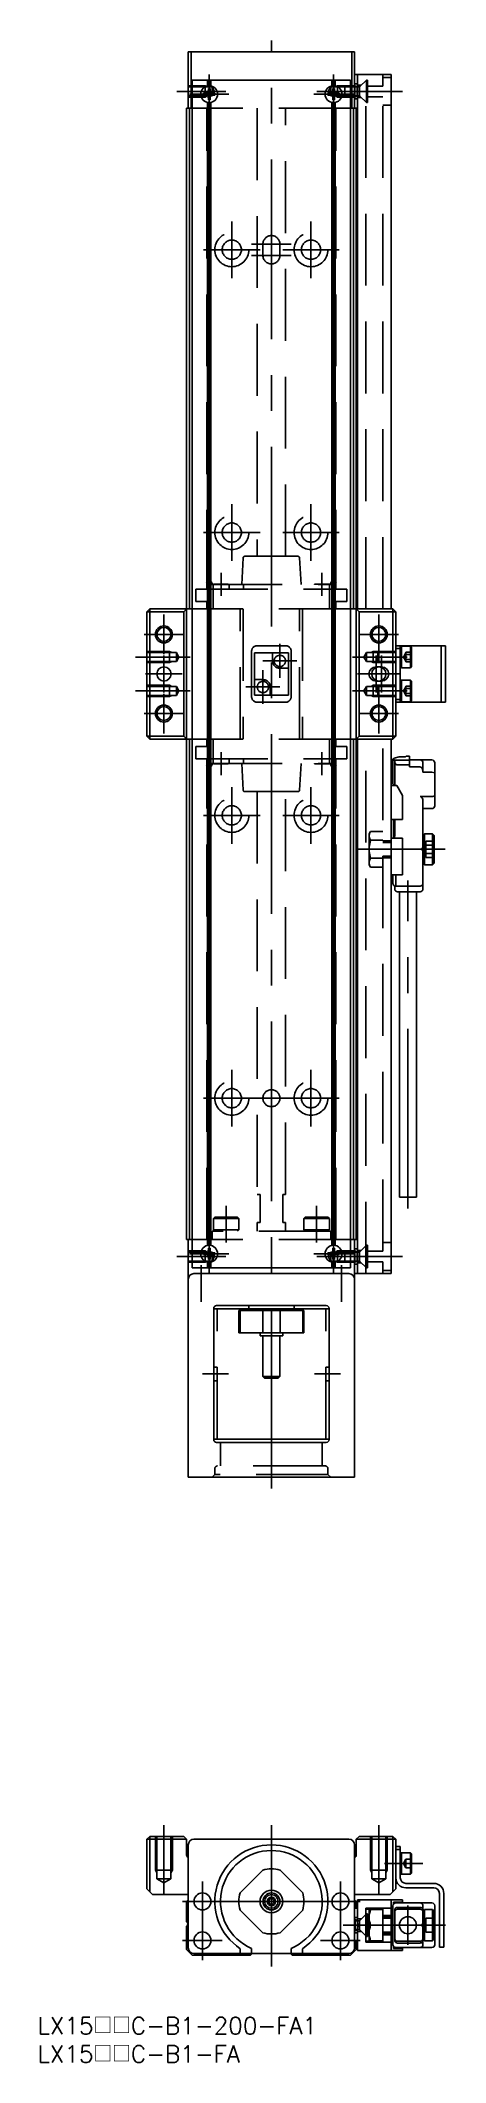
# Model space of a CAD drawing. Extents: x -41 to 31, y -28 to 329.
import ezdxf

# ---------------------------------------------------------------- set-up
doc = ezdxf.new("R2010")
doc.units = 0
doc.linetypes.add('CENTER', pattern=[50.8, 31.75, -6.35, 6.35, -6.35])
doc.linetypes.add('DASHED', pattern=[19.05, 12.7, -6.35])
doc.layers.get('0').update_dxf_attribs({"linetype": 'CONTINUOUS'})
doc.layers.add('CENTER', color=1, linetype='CENTER')
doc.styles.get("Standard").update_dxf_attribs({"font": 'txt.shx', "height": 3, "bigfont": 'bigfont.shx'})

msp = doc.modelspace()

# ---------------------------------------------------------------- linework, layer by layer
at = {"color": 7, "linetype": 'CONTINUOUS'}
for p, q in [((14.7, 327), (-14.7, 327)), ((-14.7, 317), (-14.7, 327)), ((-14.2, 327), (-14.2, 317)), ((14.2, 317), (14.2, 327)), ((14.7, 327), (14.7, 317)), ((-14, 112), (-14, 322)), ((-14, 322), (14, 322)), ((-11.3, 320.97), (-11.3, 322)), ((-11, 322), (-11, 321)), ((-10.7, 322), (-10.7, 320.97)), ((10.7, 320.97), (10.7, 322)), ((11, 322), (11, 321)), ((11.3, 322), (11.3, 320.97)), ((14, 322), (14, 112)), ((21.2, 323), (14.7, 323)), ((15.2, 228.5), (15.2, 323)), ((21.2, 228.5), (21.2, 323)), ((-11.99, 319.65), (-11.34, 319.66)), ((-11.99, 319.35), (-11.34, 319.34)), ((-11.15, 320.49), (-11.16, 319.84)), ((-11.15, 318.51), (-11.16, 319.16)), ((-10.85, 320.49), (-10.84, 319.84)), ((-10.85, 318.51), (-10.84, 319.16)), ((-10.01, 319.65), (-10.66, 319.66)), ((-10.01, 319.35), (-10.66, 319.34)), ((10.01, 319.65), (10.66, 319.66)), ((10.01, 319.35), (10.66, 319.34)), ((10.85, 320.49), (10.84, 319.84)), ((10.85, 318.51), (10.84, 319.16)), ((11.15, 320.49), (11.16, 319.84)), ((11.15, 318.51), (11.16, 319.16)), ((11.99, 319.65), (11.34, 319.66)), ((11.99, 319.35), (11.34, 319.34)), ((-15, 117), (-15, 317)), ((-15, 317), (-14, 317)), ((-14.5, 228.5), (-14.5, 317)), ((-11.3, 115.97), (-11.3, 318.03)), ((-11, 318), (-11, 116)), ((-10.7, 318.03), (-10.7, 115.97)), ((10.7, 115.97), (10.7, 318.03)), ((11, 318), (11, 116)), ((11.3, 318.03), (11.3, 115.97)), ((15.2, 317), (14, 317)), ((14.5, 228.5), (14.5, 317)), ((15, 317), (15, 117)), ((-21.5, 228.5), (-22, 228)), ((-22, 206), (-22, 228)), ((-15.5, 228), (-22, 228)), ((-21.5, 228.5), (-21.5, 205.5)), ((-14, 228.5), (-21.5, 228.5)), ((-15, 228.5), (-15.5, 228)), ((-15.5, 206), (-15.5, 228)), ((21.5, 228.5), (14, 228.5)), ((15.5, 228), (15, 228.5)), ((15.5, 228), (15.5, 206)), ((22, 228), (15.5, 228)), ((21.5, 205.5), (21.5, 228.5)), ((22, 228), (21.5, 228.5)), ((22, 228), (22, 206)), ((30.8, 222), (22, 222)), ((22.8, 212), (22.8, 222)), ((22.8, 221.7), (23, 221.9)), ((24.6, 221.9), (23, 221.9)), ((23, 218.1), (23, 221.9)), ((24.6, 221.9), (24.6, 218.1)), ((24.8, 221.7), (24.6, 221.9)), ((24.8, 218.3), (24.8, 221.7)), ((30.8, 212), (30.8, 222)), ((18.5, 218.25), (19.5, 218.25)), ((22.8, 221.5), (22, 221.5)), ((23, 218.1), (22.8, 218.3)), ((24.6, 218.1), (23, 218.1)), ((24.6, 218.1), (24.8, 218.3)), ((19.5, 215.75), (18.5, 215.75)), ((22.8, 215.7), (23, 215.9)), ((24.6, 215.9), (23, 215.9)), ((23, 212.1), (23, 215.9)), ((24.6, 215.9), (24.6, 212.1)), ((24.8, 215.7), (24.6, 215.9)), ((24.8, 212.3), (24.8, 215.7)), ((22.8, 212.5), (22, 212.5)), ((30.8, 212), (22, 212)), ((23, 212.1), (22.8, 212.3)), ((24.6, 212.1), (23, 212.1)), ((24.6, 212.1), (24.8, 212.3)), ((-22, 206), (-15.5, 206)), ((-22, 206), (-21.5, 205.5)), ((-14, 205.5), (-21.5, 205.5)), ((-15.5, 206), (-15, 205.5)), ((-14.5, 117), (-14.5, 205.5)), ((21.5, 205.5), (14, 205.5)), ((14.5, 117), (14.5, 205.5)), ((15, 205.5), (15.5, 206)), ((15.2, 111), (15.2, 205.5)), ((15.5, 206), (22, 206)), ((21.2, 111), (21.2, 205.5)), ((21.5, 205.5), (22, 206)), ((21.5, 197.56), (21.5, 201.8)), ((22.59, 202.35), (21.7, 202.09)), ((21.8, 197.3), (21.8, 201.79)), ((24.45, 201.79), (21.8, 201.79)), ((24.45, 200.94), (22.3, 200.94)), ((23.71, 202.35), (22.59, 202.35)), ((23.85, 202.49), (23.71, 202.35)), ((24.45, 202.49), (23.85, 202.49)), ((24.45, 202.49), (24.45, 200.57)), ((24.45, 201.8), (28.4, 201.8)), ((24.45, 200.57), (26.3, 200.57)), ((26.8, 199.66), (26.8, 201.3)), ((28.9, 201.3), (28.9, 193.7)), ((22.19, 197.3), (21.2, 197.3)), ((23.2, 195.54), (22.19, 197.3)), ((26.8, 199.66), (28.4, 199.66)), ((28.4, 199.66), (28.9, 199.54)), ((28.9, 199.54), (28.9, 199.52)), ((23.2, 191.3), (23.2, 195.54)), ((26.3, 195.34), (28.4, 195.34)), ((26.8, 194.61), (26.8, 179)), ((26.8, 193.2), (28.4, 193.2)), ((23.2, 191.3), (21.2, 191.3)), ((21.6, 191.3), (21.6, 188)), ((21.8, 188.25), (21.8, 191.3)), ((23.2, 188), (21.2, 188)), ((23.2, 181.5), (23.2, 188)), ((26.8, 188.45), (27.1, 188.75)), ((27.1, 188.75), (27.1, 183.25)), ((28.5, 188.75), (27.1, 188.75)), ((28.5, 183.25), (28.5, 188.75)), ((28.5, 188.75), (28.8, 188.45)), ((28.8, 183.55), (28.8, 188.45)), ((26.8, 183.55), (27.1, 183.25)), ((28.5, 183.25), (27.1, 183.25)), ((28.8, 183.55), (28.5, 183.25)), ((21.2, 181.5), (23.2, 181.5)), ((21.5, 179.96), (21.5, 181.5)), ((26.3, 179.5), (21.8, 179.5)), ((21.8, 179), (21.8, 179.5)), ((22, 181.5), (22, 179.5)), ((26.3, 178.5), (22.3, 178.5)), ((22.65, 178.5), (22.65, 124.5)), ((25.65, 124.5), (25.65, 178.5)), ((25.65, 124.5), (22.65, 124.5)), ((-14, 117), (-15, 117)), ((-14.7, 75), (-14.7, 117)), ((-11.99, 114.65), (-11.34, 114.66)), ((-11.15, 115.49), (-11.16, 114.84)), ((-10.85, 115.49), (-10.84, 114.84)), ((-10.01, 114.65), (-10.66, 114.66)), ((10.01, 114.65), (10.66, 114.66)), ((10.85, 115.49), (10.84, 114.84)), ((11.15, 115.49), (11.16, 114.84)), ((11.99, 114.65), (11.34, 114.66)), ((15.2, 117), (14, 117)), ((14.7, 117), (14.7, 75)), ((14, 112), (-14, 112)), ((-13.7, 111), (13.7, 111)), ((-11.99, 114.35), (-11.34, 114.34)), ((-11.3, 112), (-11.3, 113.03)), ((-11.15, 113.51), (-11.16, 114.16)), ((-11, 113), (-11, 112)), ((-10.85, 113.51), (-10.84, 114.16)), ((-10.7, 113.03), (-10.7, 112)), ((-10.01, 114.35), (-10.66, 114.34)), ((10.01, 114.35), (10.66, 114.34)), ((10.7, 112), (10.7, 113.03)), ((10.85, 113.51), (10.84, 114.16)), ((11, 113), (11, 112)), ((11.15, 113.51), (11.16, 114.16)), ((11.3, 113.03), (11.3, 112)), ((11.99, 114.35), (11.34, 114.34)), ((21.2, 111), (14.7, 111)), ((-10.2, 104.85), (-10.2, 81.65)), ((-10.2, 104.75), (10.2, 104.75)), ((-10.2, 81.75), (-10.2, 104.75)), ((9.7, 105.35), (-9.7, 105.35)), ((-4, 105.35), (-4, 104.75)), ((4, 104.75), (4, 105.35)), ((10.2, 104.85), (10.2, 81.65)), ((10.2, 81.75), (10.2, 104.75)), ((10.2, 81.75), (-10.2, 81.75)), ((-9.7, 81.15), (9.7, 81.15)), ((14.7, 75), (-14.7, 75)), ((-22, 11), (-21.5, 11.5)), ((-22, 2.2), (-22, 11)), ((-15, 11), (-22, 11)), ((-21.5, 11.5), (-21.5, 1.7)), ((-21.5, 11.5), (-15.5, 11.5)), ((-15.5, 11.5), (-15, 11)), ((-15, 8.2), (-15, 11)), ((13.7, 11), (-13.7, 11)), ((15, 11), (15.5, 11.5)), ((22, 11), (15, 11)), ((15, 11), (15, 8.2)), ((15.5, 11.5), (21.5, 11.5)), ((21.5, 1.7), (21.5, 11.5)), ((21.5, 11.5), (22, 11)), ((22, 11), (22, 2.2)), ((-14.7, 10), (-14.7, -8.2)), ((14.7, -8.2), (14.7, 10)), ((22, 9.7), (22.8, 9.7)), ((22, 9.2), (22.8, 9.2)), ((22.8, 4.2), (22.8, 9.7)), ((22.8, 8.4), (23, 8.6)), ((23, 4.8), (23, 8.6)), ((24.6, 8.6), (23, 8.6)), ((24.6, 8.6), (24.6, 4.8)), ((24.8, 8.4), (24.6, 8.6)), ((24.8, 5), (24.8, 8.4)), ((-5.54, 1.53), (-1.53, 5.54)), ((1.53, 5.54), (5.54, 1.53)), ((23, 4.8), (22.8, 5)), ((24.6, 4.8), (23, 4.8)), ((24.6, 4.8), (24.8, 5)), ((-22, 2.2), (-21, 1.2)), ((-21, 1.2), (-14.7, 1.2)), ((-14.7, 0.3), (-15, 0)), ((-15, 0), (-15, -3.6)), ((14.7, 1.2), (21, 1.2)), ((15, 0), (14.7, 0.3)), ((15, -1.2), (15, 0)), ((23.2, 0.3), (15.2, 0.3)), ((15.2, 0.3), (15.2, -8.7)), ((22, 2.2), (21, 1.2)), ((21.2, -8.7), (21.2, 0.3)), ((23.2, 0.3), (23.2, -0.1)), ((28.7, 3.2), (23.8, 3.2)), ((23.8, 2.4), (28.7, 2.4)), ((29.7, 1.4), (29.7, -8.1)), ((30.5, -8.1), (30.5, 1.4)), ((-1.53, -5.54), (-5.54, -1.53)), ((5.54, -1.53), (1.53, -5.54)), ((15.2, -1.2), (14.7, -1.2)), ((16.7, -1.35), (19.7, -1.35)), ((16.7, -7.05), (16.7, -1.35)), ((16.7, -2.3), (16.8, -2.2)), ((16.8, -2.2), (16.8, -6.2)), ((17, -2.2), (16.8, -2.2)), ((17, -2.2), (17, -6.2)), ((19.7, -1.45), (17.3, -1.45)), ((17.3, -6.95), (17.3, -1.45)), ((19.7, -1.35), (19.7, -7.05)), ((19.7, -2.5), (21.2, -2.5)), ((21.2, -2.7), (19.7, -2.7)), ((21.2, -0.88), (21.5, -0.88)), ((21.5, -3.12), (21.2, -3.12)), ((21.5, -0.75), (21.5, -7.65)), ((21.6, -0.1), (23.2, -0.1)), ((21.6, -0.1), (21.6, -0.45)), ((21.8, -1.82), (21.8, -1.6)), ((21.8, -6.58), (21.8, -1.82)), ((22, -0.25), (28.4, -0.25)), ((26.3, -1.05), (22.3, -1.05)), ((22.3, -1.37), (26.3, -1.37)), ((26.8, -0.75), (26.8, -7.65)), ((26.8, -1.75), (27.1, -1.45)), ((28.5, -1.45), (27.1, -1.45)), ((27.1, -1.45), (27.1, -6.95)), ((28.5, -6.95), (28.5, -1.45)), ((28.5, -1.45), (28.8, -1.75)), ((28.8, -6.65), (28.8, -1.75)), ((28.8, -2.92), (28.9, -2.95)), ((28.9, -0.75), (28.9, -7.65)), ((-15, -4.4), (-15, -8.5)), ((15.2, -3.94), (15.7, -4.2)), ((15.2, -4.46), (15.7, -4.2)), ((16.7, -6.1), (16.8, -6.2)), ((19.7, -7.05), (16.7, -7.05)), ((17, -6.2), (16.8, -6.2)), ((17.3, -6.95), (19.7, -6.95)), ((17.55, -4.2), (19.45, -4.2)), ((19.7, -5.7), (21.2, -5.7)), ((21.2, -5.9), (19.7, -5.9)), ((21.2, -5.28), (21.5, -5.28)), ((21.8, -6.8), (21.8, -6.58)), ((26.3, -7.03), (22.3, -7.03)), ((26.8, -6.65), (27.1, -6.95)), ((28.5, -6.95), (27.1, -6.95)), ((28.8, -6.65), (28.5, -6.95)), ((28.8, -5.48), (28.9, -5.45)), ((-15, -8.5), (-14, -9.5)), ((-14, -9.5), (-3.7, -9.5)), ((-13.7, -9.2), (13.7, -9.2)), ((-5.5, -8.35), (-5.5, -9.2)), ((-3.7, -9.5), (-3.4, -9.2)), ((-3.5, -9.2), (-3.5, -8.29)), ((3.4, -9.2), (3.7, -9.5)), ((3.5, -8.29), (3.5, -9.2)), ((3.7, -9.5), (14, -9.5)), ((5.5, -9.2), (5.5, -8.35)), ((14, -9.5), (15, -8.5)), ((14.7, -7.2), (15.2, -7.2)), ((15, -8.5), (15, -7.2)), ((15.2, -8.7), (23.2, -8.7)), ((21.5, -7.52), (21.2, -7.52)), ((21.6, -7.95), (21.6, -8.3)), ((21.6, -8.3), (23.2, -8.3)), ((28.4, -8.15), (22, -8.15)), ((22.3, -7.35), (26.3, -7.35)), ((23.2, -8.3), (23.2, -8.7)), ((29.7, -8.1), (30.5, -8.1))]:
    msp.add_line(p, q, dxfattribs=at)
at = {"color": 3, "linetype": 'DASHED'}
for p, q in [((15.64, 320.84), (16.8, 322)), ((16.7, 228.5), (16.7, 323)), ((17, 322), (16.8, 322)), ((16.8, 322), (16.8, 318)), ((17, 322), (17, 318)), ((19.7, 320.94), (19.7, 323)), ((19.7, 322.47), (21.2, 322.47)), ((-14.7, 321), (-11.7, 321)), ((-14.7, 320.78), (-10.5, 320.78)), ((-14.7, 319.22), (-10.5, 319.22)), ((-14.7, 319), (-11.7, 319)), ((-11.7, 319), (-11.7, 321)), ((-11.7, 321), (-11.33, 320.78)), ((-11.7, 319), (-11.33, 319.22)), ((-10.5, 320.78), (-10.05, 320)), ((-10.5, 319.22), (-10.5, 320.78)), ((-10.5, 319.22), (-10.05, 320)), ((10.5, 320.78), (10.05, 320)), ((10.5, 319.22), (10.05, 320)), ((15.5, 320.78), (10.5, 320.78)), ((10.5, 319.22), (10.5, 320.78)), ((15.5, 319.22), (10.5, 319.22)), ((11.7, 321), (11.33, 320.78)), ((11.7, 319), (11.33, 319.22)), ((11.7, 319), (11.7, 321)), ((14.78, 321), (11.7, 321)), ((14.78, 319), (11.7, 319)), ((13, 321), (13, 319)), ((14.7, 321.35), (15.2, 321.35)), ((15.2, 318.65), (14.7, 318.65)), ((14.78, 321), (15.16, 320.78)), ((14.78, 321), (14.78, 319)), ((14.78, 319), (15.16, 319.22)), ((15.16, 320.78), (15.16, 319.22)), ((15.9, 321.1), (15.2, 321.1)), ((15.9, 318.9), (15.2, 318.9)), ((15.58, 320.78), (15.58, 319.22)), ((15.64, 319.16), (16.8, 318)), ((19.7, 320.94), (16.7, 320.94)), ((19.7, 319.06), (16.7, 319.06)), ((19.7, 228.5), (19.7, 319.06)), ((14, 317), (-14, 317)), ((-11.4, 233.3), (-11.4, 317)), ((-2.5, 317), (-2.5, 237.8)), ((2.5, 237.8), (2.5, 317)), ((11.4, 233.3), (11.4, 317)), ((17, 318), (16.8, 318)), ((19.7, 317.53), (21.2, 317.53)), ((-1.5, 291), (-1.5, 293)), ((1.5, 291), (1.5, 293)), ((-5, 237.52), (-5.25, 232.8)), ((4.7, 237.8), (-4.7, 237.8)), ((5.25, 232.8), (5, 237.52)), ((-10.65, 233.3), (-11.45, 233.3)), ((-10.8, 232), (-11.45, 233.3)), ((-11.4, 233.2), (-11.4, 232)), ((-11.4, 233.1), (-11.12, 232)), ((-10.8, 232.8), (10.8, 232.8)), ((-10.8, 232.8), (-10.8, 228.5)), ((-10.35, 232.8), (-10.65, 233.3)), ((-10.3, 232.8), (-10.3, 228.5)), ((-10.15, 232.9), (-7.65, 232.9)), ((-10.15, 232.9), (-10.15, 232.8)), ((-7.65, 232.8), (-7.65, 232.9)), ((-7.45, 232.8), (-7.45, 232)), ((-4.95, 232.8), (-4.95, 232)), ((7.65, 232.9), (10.15, 232.9)), ((7.65, 232.9), (7.65, 232.8)), ((10.15, 232.8), (10.15, 232.9)), ((10.3, 232.8), (10.3, 228.5)), ((10.35, 232.8), (10.65, 233.3)), ((10.65, 233.3), (11.45, 233.3)), ((10.8, 232), (11.45, 233.3)), ((10.8, 232.8), (10.8, 228.5)), ((11.4, 233.1), (11.13, 232)), ((11.4, 232), (11.4, 233.2)), ((-13.35, 232), (13.35, 232)), ((-13.35, 232), (-13.35, 229.8)), ((-10.8, 229.8), (-13.35, 229.8)), ((-11.4, 232.15), (-11.36, 232)), ((-11.4, 228.5), (-11.4, 229.8)), ((-11, 229.8), (-11, 228.5)), ((13.35, 229.8), (10.8, 229.8)), ((11, 229.8), (11, 228.5)), ((11.4, 232.15), (11.36, 232)), ((11.4, 228.5), (11.4, 229.8)), ((13.35, 229.8), (13.35, 232)), ((14, 228.5), (-14, 228.5)), ((-5.5, 205.5), (-5.5, 228.5)), ((-5, 228.5), (-5, 205.5)), ((5, 205.5), (5, 228.5)), ((5.5, 228.5), (5.5, 205.5)), ((2.5, 222), (-2.5, 222)), ((30, 212), (30, 222)), ((-22, 221), (-18, 221)), ((-22, 220.78), (-16.8, 220.78)), ((-22, 219.22), (-16.8, 219.22)), ((-22, 219), (-18, 219)), ((-18, 221), (-17.63, 220.78)), ((-18, 221), (-18, 219)), ((-18, 219), (-17.63, 219.22)), ((-16.8, 220.78), (-16.35, 220)), ((-16.8, 220.78), (-16.8, 219.22)), ((-16.8, 219.22), (-16.35, 220)), ((-3.5, 221), (-3.5, 213)), ((3, 220.75), (-3, 220.75)), ((-3, 220.75), (-3, 213.25)), ((0.2, 220.75), (0.2, 219.3)), ((3, 213.25), (3, 220.75)), ((3.5, 213), (3.5, 221)), ((16.8, 220.78), (16.35, 220)), ((16.8, 219.22), (16.35, 220)), ((22, 220.78), (16.8, 220.78)), ((16.8, 220.78), (16.8, 219.22)), ((22, 219.22), (16.8, 219.22)), ((18, 221), (17.63, 220.78)), ((18, 219), (17.63, 219.22)), ((22, 221), (18, 221)), ((18, 221), (18, 219)), ((22, 219), (18, 219)), ((18.8, 220.78), (19.02, 221)), ((18.8, 219.22), (18.8, 220.78)), ((18.8, 219.22), (19.02, 219)), ((19.02, 221), (19.02, 219)), ((23.8, 220.75), (23.37, 220)), ((23.8, 219.25), (23.37, 220)), ((24.8, 220.87), (23.8, 220.87)), ((23.8, 219.13), (23.8, 220.87)), ((24.8, 220.43), (23.8, 220.43)), ((24.8, 219.57), (23.8, 219.57)), ((24.8, 219.13), (23.8, 219.13)), ((-22, 215), (-18, 215)), ((-22, 214.78), (-16.8, 214.78)), ((-18, 215), (-17.63, 214.78)), ((-18, 213), (-18, 215)), ((-16.8, 214.78), (-16.35, 214)), ((-16.8, 213.22), (-16.8, 214.78)), ((-1.5, 216), (-3, 216)), ((-0.2, 213.25), (-0.2, 214.7)), ((1.5, 218), (3, 218)), ((16.8, 214.78), (16.35, 214)), ((22, 214.78), (16.8, 214.78)), ((16.8, 213.22), (16.8, 214.78)), ((18, 215), (17.63, 214.78)), ((22, 215), (18, 215)), ((18, 213), (18, 215)), ((18.8, 214.78), (19.02, 215)), ((18.8, 213.22), (18.8, 214.78)), ((19.02, 215), (19.02, 213)), ((23.8, 214.75), (23.37, 214)), ((24.8, 214.87), (23.8, 214.87)), ((23.8, 213.13), (23.8, 214.87)), ((-22, 213.22), (-16.8, 213.22)), ((-22, 213), (-18, 213)), ((-18, 213), (-17.63, 213.22)), ((-16.8, 213.22), (-16.35, 214)), ((-3, 213.25), (3, 213.25)), ((-2.5, 212), (2.5, 212)), ((16.8, 213.22), (16.35, 214)), ((22, 213.22), (16.8, 213.22)), ((18, 213), (17.63, 213.22)), ((22, 213), (18, 213)), ((18.8, 213.22), (19.02, 213)), ((23.8, 213.25), (23.37, 214)), ((24.8, 214.43), (23.8, 214.43)), ((24.8, 213.57), (23.8, 213.57)), ((24.8, 213.13), (23.8, 213.13)), ((14, 205.5), (-14, 205.5)), ((-13.35, 204.2), (-13.35, 202)), ((-10.8, 204.2), (-13.35, 204.2)), ((-11.4, 204.2), (-11.4, 205.5)), ((-11, 204.2), (-11, 205.5)), ((-10.8, 201.2), (-10.8, 205.5)), ((-10.3, 201.2), (-10.3, 205.5)), ((10.3, 201.2), (10.3, 205.5)), ((10.8, 201.2), (10.8, 205.5)), ((13.35, 204.2), (10.8, 204.2)), ((11, 204.2), (11, 205.5)), ((11.4, 204.2), (11.4, 205.5)), ((13.35, 202), (13.35, 204.2)), ((16.7, 111), (16.7, 205.5)), ((19.7, 114.94), (19.7, 205.5)), ((-13.35, 202), (13.35, 202)), ((-10.8, 202), (-11.45, 200.7)), ((-10.65, 200.7), (-11.45, 200.7)), ((-11.4, 202), (-11.4, 200.8)), ((-11.4, 201.85), (-11.36, 202)), ((-11.4, 200.9), (-11.12, 202)), ((-11.4, 117), (-11.4, 200.7)), ((-10.8, 201.2), (10.8, 201.2)), ((-10.35, 201.2), (-10.65, 200.7)), ((-10.15, 201.2), (-10.15, 201.1)), ((-10.15, 201.1), (-7.65, 201.1)), ((-7.65, 201.1), (-7.65, 201.2)), ((-7.45, 201.2), (-7.45, 202)), ((-5.25, 201.2), (-5, 196.48)), ((-4.95, 201.2), (-4.95, 202)), ((5, 196.48), (5.25, 201.2)), ((7.65, 201.2), (7.65, 201.1)), ((7.65, 201.1), (10.15, 201.1)), ((10.15, 201.1), (10.15, 201.2)), ((10.35, 201.2), (10.65, 200.7)), ((10.65, 200.7), (11.45, 200.7)), ((10.8, 202), (11.45, 200.7)), ((11.4, 200.9), (11.13, 202)), ((11.4, 201.85), (11.36, 202)), ((11.4, 200.8), (11.4, 202)), ((11.4, 117), (11.4, 200.7)), ((4.7, 196.2), (-4.7, 196.2)), ((-2.5, 196.2), (-2.5, 125)), ((2.5, 125), (2.5, 196.2)), ((17.3, 188.75), (17.55, 189.18)), ((17.3, 183.25), (17.3, 188.75)), ((17.55, 189.18), (19.7, 189.18)), ((19.7, 187.59), (17.55, 187.59)), ((21.2, 187.5), (19.7, 187.5)), ((21.2, 187.23), (19.7, 187.23)), ((26.58, 186), (27.3, 187.25)), ((27.3, 184.75), (26.58, 186)), ((27.3, 184.56), (27.3, 187.44)), ((28.8, 187.44), (27.3, 187.44)), ((28.8, 186.72), (27.3, 186.72)), ((17.3, 183.25), (17.55, 182.82)), ((17.55, 184.41), (19.7, 184.41)), ((19.7, 182.82), (17.55, 182.82)), ((21.2, 184.77), (19.7, 184.77)), ((19.7, 184.5), (21.2, 184.5)), ((28.8, 185.28), (27.3, 185.28)), ((28.8, 184.56), (27.3, 184.56)), ((-2, 125), (-2.5, 125)), ((-2, 120), (-2, 125)), ((2.5, 125), (2, 125)), ((2, 125), (2, 120)), ((10.5, 118.5), (-10.5, 118.5)), ((-10.5, 118.5), (-10.5, 117)), ((-10.25, 120.75), (-10, 121)), ((-5.75, 120.75), (-10.25, 120.75)), ((-10.25, 120.75), (-10.25, 118.75)), ((-10, 118.5), (-10.25, 118.75)), ((-10.25, 118.75), (-5.75, 118.75)), ((-10, 121), (-6, 121)), ((-6, 121), (-5.75, 120.75)), ((-5.75, 118.75), (-6, 118.5)), ((-5.75, 120.75), (-5.75, 118.75)), ((-2.5, 120), (-2.5, 118.5)), ((-2.5, 120), (-2, 120)), ((2, 120), (2.5, 120)), ((2.5, 118.5), (2.5, 120)), ((6, 121), (5.75, 120.75)), ((5.75, 120.75), (10.25, 120.75)), ((5.75, 120.75), (5.75, 118.75)), ((10.25, 118.75), (5.75, 118.75)), ((5.75, 118.75), (6, 118.5)), ((10, 121), (6, 121)), ((10.25, 120.75), (10, 121)), ((10, 118.5), (10.25, 118.75)), ((10.25, 120.75), (10.25, 118.75)), ((10.5, 117), (10.5, 118.5)), ((-14.7, 115), (-11.7, 115)), ((-14.7, 114.78), (-10.5, 114.78)), ((14, 117), (-14, 117)), ((-11.7, 115), (-11.33, 114.78)), ((-11.7, 113), (-11.7, 115)), ((-10.5, 114.78), (-10.05, 114)), ((-10.5, 113.22), (-10.5, 114.78)), ((10.5, 114.78), (10.05, 114)), ((15.5, 114.78), (10.5, 114.78)), ((10.5, 113.22), (10.5, 114.78)), ((11.7, 115), (11.33, 114.78)), ((11.7, 113), (11.7, 115)), ((14.78, 115), (11.7, 115)), ((13, 115), (13, 113)), ((14.7, 115.35), (15.2, 115.35)), ((14.78, 115), (15.16, 114.78)), ((14.78, 115), (14.78, 113)), ((15.16, 114.78), (15.16, 113.22)), ((15.9, 115.1), (15.2, 115.1)), ((15.58, 114.78), (15.58, 113.22)), ((15.64, 114.84), (16.8, 116)), ((19.7, 114.94), (16.7, 114.94)), ((17, 116), (16.8, 116)), ((16.8, 116), (16.8, 112)), ((17, 116), (17, 112)), ((19.7, 116.47), (21.2, 116.47)), ((-14.7, 113.22), (-10.5, 113.22)), ((-14.7, 113), (-11.7, 113)), ((-11.7, 113), (-11.33, 113.22)), ((-10.5, 113.22), (-10.05, 114)), ((10.5, 113.22), (10.05, 114)), ((15.5, 113.22), (10.5, 113.22)), ((11.7, 113), (11.33, 113.22)), ((14.78, 113), (11.7, 113)), ((15.2, 112.65), (14.7, 112.65)), ((14.78, 113), (15.16, 113.22)), ((15.9, 112.9), (15.2, 112.9)), ((15.64, 113.16), (16.8, 112)), ((19.7, 113.06), (16.7, 113.06)), ((17, 112), (16.8, 112)), ((19.7, 111), (19.7, 113.06)), ((19.7, 111.53), (21.2, 111.53)), ((-9.6, 81.75), (-9.6, 104.75)), ((-5.75, 104.5), (-5.75, 100.5)), ((-5.54, 104.5), (-5.75, 104.5)), ((-5.54, 104.5), (-5.54, 100.5)), ((-1.53, 104.5), (-5.54, 104.5)), ((-4, 104.75), (-4, 104.5)), ((1.53, 104.5), (-1.53, 104.5)), ((-1.53, 100.5), (-1.53, 104.5)), ((1.53, 104.5), (1.53, 100.5)), ((5.54, 104.5), (1.53, 104.5)), ((4, 104.5), (4, 104.75)), ((5.54, 100.5), (5.54, 104.5)), ((5.75, 104.5), (5.54, 104.5)), ((5.75, 100.5), (5.75, 104.5)), ((9.6, 81.75), (9.6, 104.75)), ((-5.54, 100.5), (-5.75, 100.5)), ((-5.54, 100.5), (-1.53, 100.5)), ((-2, 100.5), (-2, 100)), ((1.53, 100.5), (-1.53, 100.5)), ((1.53, 100.5), (5.54, 100.5)), ((2, 100), (2, 100.5)), ((5.75, 100.5), (5.54, 100.5)), ((2, 100), (-2, 100)), ((-1.5, 100), (-1.5, 92.8)), ((1.5, 92.8), (1.5, 100)), ((-10.2, 94.45), (-9.6, 94.45)), ((9.6, 94.45), (10.2, 94.45)), ((-10.2, 92.05), (-9.6, 92.05)), ((-1.5, 92.8), (-1.2, 92.5)), ((-1.5, 92.8), (1.5, 92.8)), ((1.2, 92.5), (-1.2, 92.5)), ((1.2, 92.5), (1.5, 92.8)), ((9.6, 92.05), (10.2, 92.05)), ((-9, 81.18), (-9, 77)), ((9, 81.18), (9, 77)), ((-10, 75.5), (-10.5, 75)), ((-10, 75.5), (-10, 76.5)), ((10, 75.5), (-10, 75.5)), ((9.5, 77), (-9.5, 77)), ((10, 75.5), (10, 76.5)), ((10, 75.5), (10.5, 75)), ((-20.5, 11.5), (-20.5, 5.5)), ((-20.23, 11.5), (-20.23, 4)), ((-17.77, 11.5), (-17.77, 4)), ((-17.5, 11.5), (-17.5, 5.5)), ((17.5, 11.5), (17.5, 5.5)), ((17.77, 11.5), (17.77, 4)), ((20.23, 11.5), (20.23, 4)), ((20.5, 11.5), (20.5, 5.5)), ((23.8, 7.45), (23.37, 6.7)), ((24.8, 7.45), (23.8, 7.45)), ((23.8, 5.95), (23.8, 7.45)), ((-17.5, 5.5), (-20.5, 5.5)), ((-20.5, 5.5), (-20.23, 5.03)), ((-17.77, 4), (-20.23, 4)), ((-20.23, 4), (-19, 3.29)), ((-17.77, 4), (-19, 3.29)), ((-17.5, 5.5), (-17.77, 5.03)), ((17.5, 5.5), (20.5, 5.5)), ((17.5, 5.5), (17.77, 5.03)), ((17.77, 4), (20.23, 4)), ((17.77, 4), (19, 3.29)), ((20.23, 4), (19, 3.29)), ((20.5, 5.5), (20.23, 5.03)), ((23.8, 5.95), (23.37, 6.7)), ((24.8, 6.7), (23.8, 6.7)), ((24.8, 5.95), (23.8, 5.95)), ((14.7, -2.85), (15.2, -2.85)), ((14.7, -3.2), (14.83, -3.2)), ((14.7, -3.42), (15.5, -3.42)), ((14.83, -3.2), (15.2, -3.42)), ((14.83, -3.2), (14.83, -5.2)), ((15.9, -3.1), (15.2, -3.1)), ((15.58, -3.42), (15.58, -4.98)), ((15.64, -3.36), (16.7, -2.3)), ((16.7, -1.2), (21.2, -1.2)), ((16.7, -1.35), (16.7, -1.2)), ((26.58, -4.2), (27.3, -2.95)), ((28.8, -2.95), (27.3, -2.95)), ((27.3, -5.45), (27.3, -2.95)), ((14.7, -4.98), (15.5, -4.98)), ((14.7, -5.2), (14.83, -5.2)), ((15.2, -5.55), (14.7, -5.55)), ((14.83, -5.2), (15.2, -4.98)), ((15.9, -5.3), (15.2, -5.3)), ((15.64, -5.04), (16.7, -6.1)), ((16.7, -7.2), (16.7, -7.05)), ((27.3, -5.45), (26.58, -4.2)), ((28.8, -4.2), (27.3, -4.2)), ((28.8, -5.45), (27.3, -5.45)), ((16.7, -7.2), (21.2, -7.2))]:
    msp.add_line(p, q, dxfattribs=at)
at = {"color": 3, "linetype": 'CONTINUOUS'}
for p, q in [((21.2, -2.97), (19.7, -2.97)), ((21.2, -5.43), (19.7, -5.43))]:
    msp.add_line(p, q, dxfattribs=at)
at = {"color": 7, "linetype": 'CONTINUOUS'}
for centre, radius in [((-11, 319.5), 1.5), ((11, 319.5), 1.5), ((-19, 224), 1.23), ((19, 224), 1.23), ((-19, 217), 1.25), ((19, 217), 1.25), ((-19, 210), 1.23), ((19, 210), 1.23), ((-11, 114.5), 1.5), ((11, 114.5), 1.5), ((-12.2, 0), 1.5), ((0, 0), 2), ((0, 0), 1.5), ((0, 0), 1.2), ((0, 0), 0.75), ((0, 0), 0.5), ((12.2, 0), 1.5), ((24.15, -4.2), 1.5), ((-12.2, -6.9), 1.5), ((12.2, -6.9), 1.5)]:
    msp.add_circle(centre, radius, dxfattribs=at)
at = {"color": 3, "linetype": 'DASHED'}
for centre, radius in [((-7, 292), 3), ((-7, 292), 1.7), ((7, 292), 3), ((7, 292), 1.7), ((-7, 242), 3), ((-7, 242), 1.7), ((7, 242), 3), ((7, 242), 1.7), ((1.5, 219.3), 1), ((-1.5, 214.7), 1), ((-7, 192), 3), ((-7, 192), 1.7), ((7, 192), 3), ((7, 192), 1.7), ((-7, 142), 3), ((-7, 142), 1.7), ((0, 142), 1.5), ((7, 142), 3), ((7, 142), 1.7)]:
    msp.add_circle(centre, radius, dxfattribs=at)
at = {"color": 3, "linetype": 'CONTINUOUS'}
for centre in [(-19, 224), (19, 224), (-19, 210), (19, 210)]:
    msp.add_circle(centre, 1.5, dxfattribs=at)
at = {"color": 7, "linetype": 'CONTINUOUS'}
for centre, radius, start, end in [((-11, 319.5), 1, 171.3818, 188.6182), ((-11.34, 319.84), 0.18, 271, 359), ((-11.34, 319.16), 0.18, 1, 89), ((-11, 319.5), 1, 81.3818, 98.6182), ((-11, 319.5), 1, 261.3818, 278.6182), ((-10.66, 319.84), 0.18, 181, 269), ((-10.66, 319.16), 0.18, 91, 179), ((-11, 319.5), 1, 351.3818, 8.6182), ((11, 319.5), 1, 171.3818, 188.6182), ((10.66, 319.84), 0.18, 271, 359), ((10.66, 319.16), 0.18, 1, 89), ((11, 319.5), 1, 81.3818, 98.6182), ((11, 319.5), 1, 261.3818, 278.6182), ((11.34, 319.84), 0.18, 181, 269), ((11.34, 319.16), 0.18, 91, 179), ((11, 319.5), 1, 351.3818, 8.6182), ((18.5, 217), 1.25, 90, 270), ((19.5, 217), 1.25, 270, 90), ((21.8, 201.8), 0.3, 108.7784, 180), ((21.6, 201.64), 0.0953, 143.273, 178.9204), ((21.65, 201.6), 0.156, 127.5439, 143.9111), ((21.72, 201.5), 0.278, 109.5591, 127.0705), ((21.8, 201.28), 0.513, 89.4437, 109.4213), ((22.4, 201.51), 0.599, 181.8486, 220.7734), ((22.37, 201.47), 0.557, 219.8191, 239.272), ((22.3, 201.36), 0.421, 239.0666, 269.3878), ((26.3, 201.3), 0.5, 0, 90), ((26.3, 200.23), 0.333, 57.5504, 89.3508), ((26.23, 200.12), 0.467, 40.8595, 57.9473), ((25.99, 199.93), 0.766, 20.6084, 40.113), ((25.51, 199.75), 1.28, 8.5971, 20.5841), ((28.4, 201.3), 0.5, 0, 90), ((21.2, 197.3), 0.4, 0, 90), ((24.89, 199.66), 1.91, 359.9722, 8.5581), ((26.3, 195.04), 0.304, 61.2444, 89.2489), ((26.22, 194.9), 0.461, 46.7059, 61.3917), ((26.01, 194.69), 0.758, 29.281, 46.1531), ((25.86, 194.59), 0.945, 1.3142, 30.0225), ((28.41, 197.07), 1.72, 269.7786, 278.5416), ((28.4, 193.7), 0.5, 270, 0), ((28.53, 196.22), 0.864, 278.5343, 287.1215), ((28.68, 195.75), 0.379, 287.3157, 297.1744), ((28.77, 195.57), 0.17, 297.9621, 309.4802), ((28.83, 195.5), 0.0818, 309.5444, 322.838), ((28.85, 195.48), 0.0459, 321.8896, 357.7126), ((21.8, 187.95), 0.3, 90, 131.8103), ((22, 179.96), 0.5, 180, 246.4218), ((22.3, 179), 0.5, 180, 270), ((26.3, 180), 0.5, 270, 0), ((26.3, 179), 0.5, 270, 0), ((-11, 114.5), 1, 171.3818, 188.6182), ((-11.34, 114.84), 0.18, 271, 359), ((-11, 114.5), 1, 81.3818, 98.6182), ((-10.66, 114.84), 0.18, 181, 269), ((-11, 114.5), 1, 351.3818, 8.6182), ((11, 114.5), 1, 171.3818, 188.6182), ((10.66, 114.84), 0.18, 271, 359), ((11, 114.5), 1, 81.3818, 98.6182), ((11.34, 114.84), 0.18, 181, 269), ((11, 114.5), 1, 351.3818, 8.6182), ((-13.7, 110), 1, 90, 180), ((-11.34, 114.16), 0.18, 1, 89), ((-11, 114.5), 1, 261.3818, 278.6182), ((-10.66, 114.16), 0.18, 91, 179), ((10.66, 114.16), 0.18, 1, 89), ((11, 114.5), 1, 261.3818, 278.6182), ((11.34, 114.16), 0.18, 91, 179), ((13.7, 110), 1, 0, 90), ((-9.7, 104.85), 0.5, 90, 180), ((9.7, 104.85), 0.5, 0, 90), ((-9.7, 81.65), 0.5, 180, 270), ((9.7, 81.65), 0.5, 270, 0), ((-13.7, 10), 1, 90, 180), ((13.7, 10), 1, 0, 90), ((-14.5, 8.2), 0.5, 180, 246.4218), ((0, 0), 10, 303.367, 236.633), ((0, 0), 9, 292.8854, 247.1146), ((14.5, 8.2), 0.5, 293.5782, 0), ((0, 0), 5.75, 74.5918, 105.4082), ((23.8, 4.2), 1.8, 180, 270), ((23.8, 4.2), 1, 180, 270), ((0, 0), 5.75, 164.5918, 195.4082), ((0, 0), 5.75, 344.5918, 15.4082), ((28.7, 1.4), 1.8, 0, 90), ((28.7, 1.4), 1, 0, 90), ((21.27, -2.83), 3.97, 159.7438, 200.2562), ((22, -0.75), 0.5, 90, 180), ((22.37, -1.59), 0.568, 130.3761, 180.6017), ((22.28, -1.85), 0.48, 87.5694, 177.1553), ((22.3, -1.52), 0.472, 90.2925, 129.865), ((26.3, -0.75), 0.5, 0, 90), ((26.3, -1.78), 0.726, 67.0626, 90.2939), ((26.32, -1.85), 0.48, 2.8447, 92.4306), ((26.38, -1.59), 0.527, 51.4655, 66.8199), ((26.48, -1.47), 0.369, 39.6893, 51.1543), ((26.55, -1.4), 0.266, 30.6845, 39.2657), ((26.67, -1.33), 0.129, 10.8959, 31.8606), ((28.4, -0.75), 0.5, 0, 90), ((-15.3, -4), 0.5, 306.8699, 53.1301), ((0, 0), 5.75, 254.5918, 285.4082), ((21.27, -5.57), 3.97, 159.7438, 200.2562), ((22.28, -6.55), 0.48, 182.8447, 272.4306), ((22.37, -6.81), 0.568, 179.3983, 229.6239), ((26.32, -6.55), 0.48, 267.5694, 357.1553), ((26.55, -7), 0.266, 320.7343, 329.3155), ((26.67, -7.07), 0.129, 328.1394, 349.1041), ((-13.7, -8.2), 1, 180, 270), ((13.7, -8.2), 1, 270, 0), ((22, -7.65), 0.5, 180, 270), ((22.3, -6.88), 0.472, 230.135, 269.7075), ((26.3, -6.62), 0.726, 269.7061, 292.9374), ((26.3, -7.65), 0.5, 270, 0), ((26.38, -6.81), 0.527, 293.1801, 308.5345), ((26.48, -6.93), 0.369, 308.8457, 320.3107), ((28.4, -7.65), 0.5, 270, 0)]:
    msp.add_arc(centre, radius, start, end, dxfattribs=at)
at = {"color": 3, "linetype": 'DASHED'}
for centre, radius, start, end in [((15.5, 320.98), 0.2, 270, 315), ((15.5, 319.02), 0.2, 45, 90), ((0, 293), 1.5, 0, 180), ((0, 291), 1.5, 180, 0), ((-4.7, 237.5), 0.3, 90, 177.0052), ((4.7, 237.5), 0.3, 2.9948, 90), ((-2.5, 221), 1, 90, 180), ((2.5, 221), 1, 0, 90), ((1.5, 219.3), 1.3, 180, 270), ((-1.5, 214.7), 1.3, 0, 90), ((-2.5, 213), 1, 180, 270), ((2.5, 213), 1, 270, 0), ((-4.7, 196.5), 0.3, 182.9948, 270), ((4.7, 196.5), 0.3, 270, 357.0052), ((18.71, 188.38), 1.41, 154.3842, 214.3842), ((22.55, 186), 5.25, 162.412, 197.588), ((18.71, 183.62), 1.41, 145.6158, 205.6158), ((15.5, 114.98), 0.2, 270, 315), ((15.5, 113.02), 0.2, 45, 90), ((-9.5, 76.5), 0.5, 90, 180), ((9.5, 76.5), 0.5, 0, 90), ((15.5, -3.22), 0.2, 270, 315), ((15.5, -5.18), 0.2, 45, 90)]:
    msp.add_arc(centre, radius, start, end, dxfattribs=at)
at = {"layer": 'CENTER', "color": 1, "linetype": 'CENTER'}
for p, q in [((0, 73), (0, 329)), ((-11, 323), (-11, 316)), ((11, 323), (11, 316)), ((-16.7, 320), (-8.05, 320)), ((-7.5, 319.5), (-14.5, 319.5)), ((14.5, 319.5), (7.5, 319.5)), ((23.2, 320), (8.05, 320)), ((-7, 287), (-7, 297)), ((7, 287), (7, 297)), ((-2, 292), (-12, 292)), ((-3.5, 293), (3.5, 293)), ((-3.5, 291), (3.5, 291)), ((12, 292), (2, 292)), ((-7, 237), (-7, 247)), ((7, 237), (7, 247)), ((-2, 242), (-12, 242)), ((12, 242), (2, 242)), ((-8.9, 234.9), (-8.9, 230.8)), ((8.9, 234.9), (8.9, 230.8)), ((-19, 220.5), (-19, 227.5)), ((19, 220.5), (19, 227.5)), ((-22.5, 224), (-15.5, 224)), ((1.5, 216.3), (1.5, 222.3)), ((15.5, 224), (22.5, 224)), ((-24, 220), (-14.35, 220)), ((-19, 213.75), (-19, 220.25)), ((-19, 213.75), (-19, 220.25)), ((-1.5, 219.3), (4.5, 219.3)), ((24, 220), (14.35, 220)), ((18.5, 213.75), (18.5, 220.25)), ((19.5, 213.75), (19.5, 220.25)), ((-15.75, 217), (-22.25, 217)), ((-15.75, 217), (-22.25, 217)), ((-4.5, 214.7), (1.5, 214.7)), ((-1.5, 211.7), (-1.5, 217.7)), ((22.75, 217), (15.25, 217)), ((-24, 214), (-14.35, 214)), ((-19, 206.5), (-19, 213.5)), ((24, 214), (14.35, 214)), ((19, 206.5), (19, 213.5)), ((-22.5, 210), (-15.5, 210)), ((15.5, 210), (22.5, 210)), ((-8.9, 199.1), (-8.9, 203.2)), ((8.9, 199.1), (8.9, 203.2)), ((-7, 187), (-7, 197)), ((7, 187), (7, 197)), ((-2, 192), (-12, 192)), ((12, 192), (2, 192)), ((15.3, 186), (30.73, 186)), ((24.15, 122.5), (24.15, 180.5)), ((-7, 137), (-7, 147)), ((7, 137), (7, 147)), ((12, 142), (-12, 142)), ((-8, 116.5), (-8, 123)), ((8, 116.5), (8, 123)), ((-11, 118), (-11, 111)), ((11, 118), (11, 111)), ((-7.5, 114.5), (-14.5, 114.5)), ((14.5, 114.5), (7.5, 114.5)), ((-16.7, 114), (-8.05, 114)), ((-12.4, 106), (-12.4, 112.5)), ((23.2, 114), (8.05, 114)), ((12.4, 106), (12.4, 112.5)), ((-7.6, 93.25), (-12.2, 93.25)), ((7.6, 93.25), (12.2, 93.25)), ((-19, 13.5), (-19, 1.29)), ((0, -11.5), (0, 13.5)), ((19, 13.5), (19, 1.29)), ((26.8, 6.7), (20, 6.7)), ((-15.7, 0), (15.7, 0)), ((-12.2, -10.4), (-12.2, 3.5)), ((12.2, -10.4), (12.2, 3.5)), ((24.15, -0.7), (24.15, -7.7)), ((-15.7, -6.9), (-8.7, -6.9)), ((8.7, -6.9), (15.7, -6.9)), ((12.7, -4.2), (30.8, -4.2))]:
    msp.add_line(p, q, dxfattribs=at)

# ---------------------------------------------------------------- texts
at = {"color": 7, "linetype": 'CONTINUOUS'}
for s, p in [('LX15□□C-B1-200-FA1', (-41.35, -23.48)), ('LX15□□C-B1-FA', (-41.35, -28.48))]:
    msp.add_text(s, height=3, dxfattribs=at).set_placement(p)

doc.saveas('drawing.dxf')
